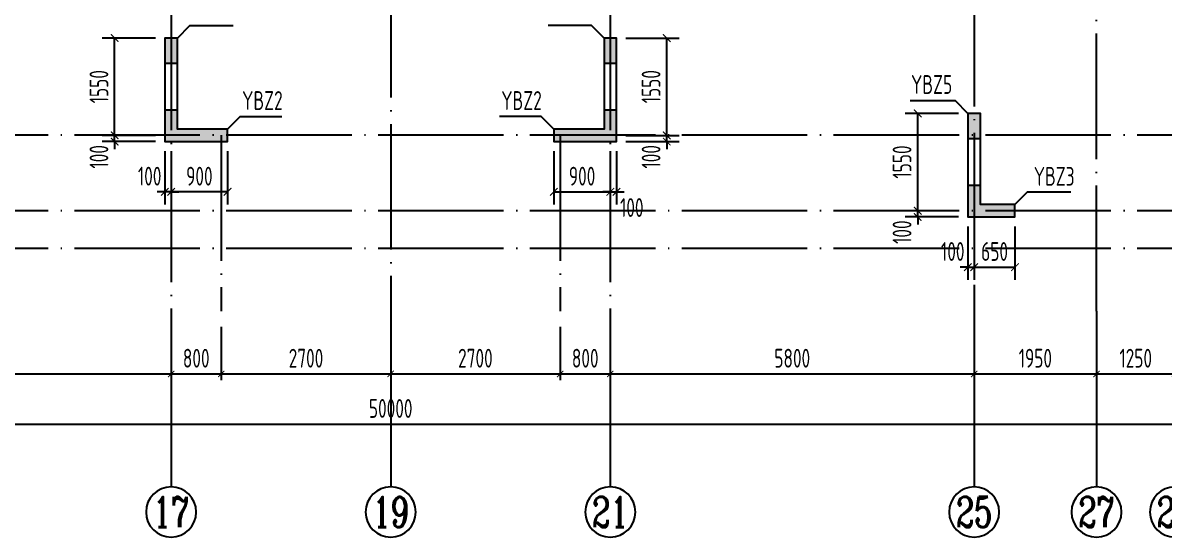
# Model space of a CAD drawing. Extents: x -668857 to 154266, y -275694 to 291306.
# Drawn here: x -319807 to -301615, y 124973 to 133165 of the extents above; entities that cross this region are included whole.
import ezdxf
from ezdxf.enums import TextEntityAlignment as Align

# ---------------------------------------------------------------- set-up
doc = ezdxf.new("R2010")
doc.units = 0
doc.header["$LTSCALE"] = 1000
doc.linetypes.add('DOTE', pattern=[2.42, 2, -0.2, 0.02, -0.2])
doc.layers.get('0').update_dxf_attribs({"linetype": 'CONTINUOUS'})
doc.layers.get('DEFPOINTS').update_dxf_attribs({"linetype": 'CONTINUOUS'})
for name, color, linetype in [('A-AXIS', 1, 'CONTINUOUS'), ('A-DOTE', 10, 'DOTE'), ('AXIS_NUM', 7, 'CONTINUOUS'), ('S-Q墙实线', 6, 'CONTINUOUS'), ('S-Q墙标注', 3, 'CONTINUOUS'), ('S-X详图填充', 252, 'CONTINUOUS'), ('S-X详图实线', 4, 'CONTINUOUS'), ('S-Y一般标注', 3, 'CONTINUOUS'), ('S-Z柱编号', 6, 'CONTINUOUS')]:
    doc.layers.add(name, color=color, linetype=linetype)
doc.styles.add('TSSD_Axis', font='complex.shx', dxfattribs={"width": 0.7, "bigfont": 'hztxt.shx'})
doc.styles.add('TSSD_DIMENSION', font='Tssdeng.shx', dxfattribs={"width": 0.7, "bigfont": 'tssdchn.shx'})
doc.styles.add('TSSD_REIN', font='tssdeng.shx', dxfattribs={"width": 0.7, "height": 300, "bigfont": 'tssdchn.shx'})
doc.styles.add('结构文字', font='zstxt.shx', dxfattribs={"width": 0.7, "bigfont": 'zshz.shx'})
doc.dimstyles.new('STRUCK', dxfattribs={"dimtxt": 400, "dimasz": 121, "dimexe": 200, "dimexo": 150, "dimgap": 115, "dimtad": 1, "dimdec": 0, "dimdsep": 46, "dimtxsty": '结构文字', "dimblk": 'ARCHTICK', "dimcen": 400, "dimclrd": 3, "dimclre": 3, "dimclrt": 7, "dimadec": 0, "dimazin": 0, "dimtfac": 1, "dimtdec": 0, "dimtix": 1, "dimtmove": 2, "dimatfit": 3, "dimldrblk": '_DIMX', "dimfxl": 0, "dimtolj": 1, "dimtzin": 0, "dimarcsym": 0})
doc.dimstyles.new('TSSD_100_100', dxfattribs={"dimtxt": 300, "dimasz": 100, "dimexe": 100, "dimexo": 250, "dimgap": 100, "dimtad": 1, "dimdec": 0, "dimzin": 0, "dimdsep": 46, "dimtxsty": 'TSSD_DIMENSION', "dimblk": 'ARCHTICK', "dimcen": 0, "dimdle": 100, "dimclrt": 7, "dimadec": 0, "dimazin": 0, "dimtfac": 1, "dimtdec": 0, "dimtix": 1, "dimtmove": 2, "dimatfit": 3, "dimldrblk": 'ARCHTICK', "dimfxl": 0, "dimtolj": 1, "dimtzin": 0, "dimarcsym": 0})

# ---------------------------------------------------------------- blocks, each defined once
blk = doc.blocks.new('_ArchTick')
at = {"color": 0, "linetype": 'ByBlock', "const_width": 0.15}
blk.add_lwpolyline([(-0.5, -0.5), (0.5, 0.5)], dxfattribs=at)
blk = doc.blocks.new('*D119')
at = {"layer": 'DEFPOINTS', "color": 0}
for p in [(20300, 3600), (26100, 3600), (26100, 2600)]:
    blk.add_point(p, dxfattribs=at)
at = {"layer": 'S-Y一般标注', "color": 0, "lineweight": -2}
for p, q in [((20300, 3350), (20300, 2500)), ((26100, 3350), (26100, 2500)), ((20200, 2600), (26200, 2600))]:
    blk.add_line(p, q, dxfattribs=at)
at = {"layer": 'S-Y一般标注', "color": 0, "lineweight": -2, "xscale": 100, "yscale": 100, "zscale": 100, "rotation": 180}
blk.add_blockref('_ArchTick', (20300, 2600), dxfattribs=at)
at = {"layer": 'S-Y一般标注', "color": 0, "lineweight": -2, "xscale": 100, "yscale": 100, "zscale": 100}
blk.add_blockref('_ArchTick', (26100, 2600), dxfattribs=at)
at = {"layer": 'S-Y一般标注', "color": 7, "insert": (23200, 2850), "char_height": 300, "attachment_point": 5, "style": 'TSSD_DIMENSION'}
blk.add_mtext('\\A1;5800', dxfattribs=at)
blk = doc.blocks.new('ts_axno')
at = {"color": 0, "linetype": 'ByBlock', "lineweight": -2}
blk.add_circle((0, 0), 0.5, dxfattribs=at)
at = {"color": 0, "linetype": 'ByBlock', "lineweight": -2, "style": 'TSSD_Axis', "width": 0.7}
blk.add_attdef('A', text='', height=0.6, dxfattribs=at).set_placement((0, 0), align=Align.MIDDLE_CENTER)
blk = doc.blocks.new('*D120')
at = {"layer": 'DEFPOINTS', "color": 0}
for p in [(26100, 3600), (26900, 3600), (26900, 2600)]:
    blk.add_point(p, dxfattribs=at)
at = {"layer": 'S-Y一般标注', "color": 0, "lineweight": -2}
for p, q in [((26100, 3350), (26100, 2500)), ((26900, 3350), (26900, 2500)), ((26000, 2600), (27000, 2600))]:
    blk.add_line(p, q, dxfattribs=at)
at = {"layer": 'S-Y一般标注', "color": 0, "lineweight": -2, "xscale": 100, "yscale": 100, "zscale": 100, "rotation": 180}
blk.add_blockref('_ArchTick', (26100, 2600), dxfattribs=at)
at = {"layer": 'S-Y一般标注', "color": 0, "lineweight": -2, "xscale": 100, "yscale": 100, "zscale": 100}
blk.add_blockref('_ArchTick', (26900, 2600), dxfattribs=at)
at = {"layer": 'S-Y一般标注', "color": 7, "insert": (26500, 2850), "char_height": 300, "attachment_point": 5, "style": 'TSSD_DIMENSION'}
blk.add_mtext('\\A1;800', dxfattribs=at)
blk = doc.blocks.new('*D121')
at = {"layer": 'DEFPOINTS', "color": 0}
for p in [(26900, 3600), (29600, 3600), (29600, 2600)]:
    blk.add_point(p, dxfattribs=at)
at = {"layer": 'S-Y一般标注', "color": 0, "lineweight": -2}
for p, q in [((26900, 3350), (26900, 2500)), ((29600, 3350), (29600, 2500)), ((26800, 2600), (29700, 2600))]:
    blk.add_line(p, q, dxfattribs=at)
at = {"layer": 'S-Y一般标注', "color": 0, "lineweight": -2, "xscale": 100, "yscale": 100, "zscale": 100, "rotation": 180}
blk.add_blockref('_ArchTick', (26900, 2600), dxfattribs=at)
at = {"layer": 'S-Y一般标注', "color": 0, "lineweight": -2, "xscale": 100, "yscale": 100, "zscale": 100}
blk.add_blockref('_ArchTick', (29600, 2600), dxfattribs=at)
at = {"layer": 'S-Y一般标注', "color": 7, "insert": (28250, 2850), "char_height": 300, "attachment_point": 5, "style": 'TSSD_DIMENSION'}
blk.add_mtext('\\A1;2700', dxfattribs=at)
blk = doc.blocks.new('*D122')
at = {"layer": 'DEFPOINTS', "color": 0}
for p in [(32300, 3600), (33100, 3600), (33100, 2600)]:
    blk.add_point(p, dxfattribs=at)
at = {"layer": 'S-Y一般标注', "color": 0, "lineweight": -2}
for p, q in [((32300, 3350), (32300, 2500)), ((33100, 3350), (33100, 2500)), ((32200, 2600), (33200, 2600))]:
    blk.add_line(p, q, dxfattribs=at)
at = {"layer": 'S-Y一般标注', "color": 0, "lineweight": -2, "xscale": 100, "yscale": 100, "zscale": 100, "rotation": 180}
blk.add_blockref('_ArchTick', (32300, 2600), dxfattribs=at)
at = {"layer": 'S-Y一般标注', "color": 0, "lineweight": -2, "xscale": 100, "yscale": 100, "zscale": 100}
blk.add_blockref('_ArchTick', (33100, 2600), dxfattribs=at)
at = {"layer": 'S-Y一般标注', "color": 7, "insert": (32700, 2850), "char_height": 300, "attachment_point": 5, "style": 'TSSD_DIMENSION'}
blk.add_mtext('\\A1;800', dxfattribs=at)
blk = doc.blocks.new('*D123')
at = {"layer": 'DEFPOINTS', "color": 0}
for p in [(33100, 3600), (38900, 3600), (38900, 2600)]:
    blk.add_point(p, dxfattribs=at)
at = {"layer": 'S-Y一般标注', "color": 0, "lineweight": -2}
for p, q in [((33100, 3350), (33100, 2500)), ((38900, 3350), (38900, 2500)), ((33000, 2600), (39000, 2600))]:
    blk.add_line(p, q, dxfattribs=at)
at = {"layer": 'S-Y一般标注', "color": 0, "lineweight": -2, "xscale": 100, "yscale": 100, "zscale": 100, "rotation": 180}
blk.add_blockref('_ArchTick', (33100, 2600), dxfattribs=at)
at = {"layer": 'S-Y一般标注', "color": 0, "lineweight": -2, "xscale": 100, "yscale": 100, "zscale": 100}
blk.add_blockref('_ArchTick', (38900, 2600), dxfattribs=at)
at = {"layer": 'S-Y一般标注', "color": 7, "insert": (36000, 2850), "char_height": 300, "attachment_point": 5, "style": 'TSSD_DIMENSION'}
blk.add_mtext('\\A1;5800', dxfattribs=at)
blk = doc.blocks.new('*D128')
at = {"layer": 'DEFPOINTS', "color": 0}
for p in [(4600, 3600), (54600, 3600), (54600, 1800)]:
    blk.add_point(p, dxfattribs=at)
at = {"layer": 'S-Y一般标注', "color": 0, "lineweight": -2}
for p, q in [((4600, 3350), (4600, 1700)), ((54600, 3350), (54600, 1700)), ((4500, 1800), (54700, 1800))]:
    blk.add_line(p, q, dxfattribs=at)
at = {"layer": 'S-Y一般标注', "color": 0, "lineweight": -2, "xscale": 100, "yscale": 100, "zscale": 100, "rotation": 180}
blk.add_blockref('_ArchTick', (4600, 1800), dxfattribs=at)
at = {"layer": 'S-Y一般标注', "color": 0, "lineweight": -2, "xscale": 100, "yscale": 100, "zscale": 100}
blk.add_blockref('_ArchTick', (54600, 1800), dxfattribs=at)
at = {"layer": 'S-Y一般标注', "color": 7, "insert": (29600, 2050), "char_height": 300, "attachment_point": 5, "style": 'TSSD_DIMENSION'}
blk.add_mtext('\\A1;50000', dxfattribs=at)
blk = doc.blocks.new('*D131')
at = {"layer": 'DEFPOINTS', "color": 0}
for p in [(29600, 3600), (32300, 3600), (32300, 2600)]:
    blk.add_point(p, dxfattribs=at)
at = {"layer": 'S-Y一般标注', "color": 0, "lineweight": -2}
for p, q in [((29600, 3350), (29600, 2500)), ((32300, 3350), (32300, 2500)), ((29500, 2600), (32400, 2600))]:
    blk.add_line(p, q, dxfattribs=at)
at = {"layer": 'S-Y一般标注', "color": 0, "lineweight": -2, "xscale": 100, "yscale": 100, "zscale": 100, "rotation": 180}
blk.add_blockref('_ArchTick', (29600, 2600), dxfattribs=at)
at = {"layer": 'S-Y一般标注', "color": 0, "lineweight": -2, "xscale": 100, "yscale": 100, "zscale": 100}
blk.add_blockref('_ArchTick', (32300, 2600), dxfattribs=at)
at = {"layer": 'S-Y一般标注', "color": 7, "insert": (30950, 2850), "char_height": 300, "attachment_point": 5, "style": 'TSSD_DIMENSION'}
blk.add_mtext('\\A1;2700', dxfattribs=at)
blk = doc.blocks.new('*D132')
at = {"layer": 'DEFPOINTS', "color": 0}
for p in [(38900, 3600), (40850, 3600), (40850, 2600)]:
    blk.add_point(p, dxfattribs=at)
at = {"layer": 'S-Y一般标注', "color": 0, "lineweight": -2}
for p, q in [((38900, 3350), (38900, 2500)), ((40850, 3350), (40850, 2500)), ((38800, 2600), (40950, 2600))]:
    blk.add_line(p, q, dxfattribs=at)
at = {"layer": 'S-Y一般标注', "color": 0, "lineweight": -2, "xscale": 100, "yscale": 100, "zscale": 100, "rotation": 180}
blk.add_blockref('_ArchTick', (38900, 2600), dxfattribs=at)
at = {"layer": 'S-Y一般标注', "color": 0, "lineweight": -2, "xscale": 100, "yscale": 100, "zscale": 100}
blk.add_blockref('_ArchTick', (40850, 2600), dxfattribs=at)
at = {"layer": 'S-Y一般标注', "color": 7, "insert": (39875, 2850), "char_height": 300, "attachment_point": 5, "style": 'TSSD_DIMENSION'}
blk.add_mtext('\\A1;1950', dxfattribs=at)
blk = doc.blocks.new('*D149')
at = {"layer": 'DEFPOINTS', "color": 0}
for p in [(40850, 3600), (42100, 3600), (42100, 2600)]:
    blk.add_point(p, dxfattribs=at)
at = {"layer": 'S-Y一般标注', "color": 0, "lineweight": -2}
for p, q in [((40850, 3350), (40850, 2500)), ((42100, 3350), (42100, 2500)), ((40750, 2600), (42200, 2600))]:
    blk.add_line(p, q, dxfattribs=at)
at = {"layer": 'S-Y一般标注', "color": 0, "lineweight": -2, "xscale": 100, "yscale": 100, "zscale": 100, "rotation": 180}
blk.add_blockref('_ArchTick', (40850, 2600), dxfattribs=at)
at = {"layer": 'S-Y一般标注', "color": 0, "lineweight": -2, "xscale": 100, "yscale": 100, "zscale": 100}
blk.add_blockref('_ArchTick', (42100, 2600), dxfattribs=at)
at = {"layer": 'S-Y一般标注', "color": 7, "insert": (41475, 2850), "char_height": 300, "attachment_point": 5, "style": 'TSSD_DIMENSION'}
blk.add_mtext('\\A1;1250', dxfattribs=at)
blk = doc.blocks.new('*D1549')
at = {"layer": 'DEFPOINTS', "color": 0}
for p in [(-318343, 131373), (-317543, 131373), (-317543, 131273)]:
    blk.add_point(p, dxfattribs=at)
at = {"layer": 'S-Q墙标注', "color": 3, "lineweight": -2}
for p, q in [((-317693, 131373), (-318543, 131373)), ((-318343, 131373), (-318343, 131494)), ((-318343, 131273), (-318343, 131373)), ((-317693, 131273), (-318543, 131273)), ((-318343, 131273), (-318343, 131152))]:
    blk.add_line(p, q, dxfattribs=at)
at = {"layer": 'S-Q墙标注', "color": 3, "lineweight": -2, "xscale": 121, "yscale": 121, "zscale": 121}
for p, rotation in [((-318343, 131373), 270), ((-318343, 131273), 90)]:
    blk.add_blockref('_ArchTick', p, dxfattribs=dict(at, rotation=rotation))
at = {"layer": 'S-Q墙标注', "color": 7, "insert": (-318593, 131031), "char_height": 300, "attachment_point": 5, "rotation": 90, "style": 'TSSD_REIN'}
blk.add_mtext('\\A1;100', dxfattribs=at)
blk = doc.blocks.new('_DIMX')
blk.add_line((-150, 0), (150, 0))
at = {"const_width": 50}
blk.add_lwpolyline([(-70, -70), (70, 70)], dxfattribs=at)
blk = doc.blocks.new('*D1550')
at = {"layer": 'DEFPOINTS', "color": 0}
for p in [(-318343, 132923), (-317543, 132923), (-317543, 131373)]:
    blk.add_point(p, dxfattribs=at)
at = {"layer": 'S-Q墙标注', "color": 3, "lineweight": -2}
for p, q in [((-317693, 132923), (-318543, 132923)), ((-318343, 131373), (-318343, 132923)), ((-317693, 131373), (-318543, 131373))]:
    blk.add_line(p, q, dxfattribs=at)
at = {"layer": 'S-Q墙标注', "color": 3, "lineweight": -2, "xscale": 121, "yscale": 121, "zscale": 121}
for p, rotation in [((-318343, 132923), 90), ((-318343, 131373), 270)]:
    blk.add_blockref('_ArchTick', p, dxfattribs=dict(at, rotation=rotation))
at = {"layer": 'S-Q墙标注', "color": 7, "insert": (-318593, 132148), "char_height": 300, "attachment_point": 5, "rotation": 90, "style": 'TSSD_REIN'}
blk.add_mtext('\\A1;1550', dxfattribs=at)
blk = doc.blocks.new('*D1551')
at = {"layer": 'DEFPOINTS', "color": 0}
for p in [(-317443, 131273), (-316543, 131273), (-317443, 130473)]:
    blk.add_point(p, dxfattribs=at)
at = {"layer": 'S-Q墙标注', "color": 3, "lineweight": -2}
for p, q in [((-317443, 131123), (-317443, 130273)), ((-316543, 131123), (-316543, 130273)), ((-316543, 130473), (-317443, 130473))]:
    blk.add_line(p, q, dxfattribs=at)
at = {"layer": 'S-Q墙标注', "color": 3, "lineweight": -2, "xscale": 121, "yscale": 121, "zscale": 121, "rotation": 180}
blk.add_blockref('_ArchTick', (-317443, 130473), dxfattribs=at)
at = {"layer": 'S-Q墙标注', "color": 3, "lineweight": -2, "xscale": 121, "yscale": 121, "zscale": 121}
blk.add_blockref('_ArchTick', (-316543, 130473), dxfattribs=at)
at = {"layer": 'S-Q墙标注', "color": 7, "insert": (-316993, 130723), "char_height": 300, "attachment_point": 5, "style": 'TSSD_REIN'}
blk.add_mtext('\\A1;900', dxfattribs=at)
blk = doc.blocks.new('*D1552')
at = {"layer": 'DEFPOINTS', "color": 0}
for p in [(-317543, 131273), (-317443, 131273), (-317543, 130473)]:
    blk.add_point(p, dxfattribs=at)
at = {"layer": 'S-Q墙标注', "color": 3, "lineweight": -2}
for p, q in [((-317543, 131123), (-317543, 130273)), ((-317443, 131123), (-317443, 130273)), ((-317543, 130473), (-317664, 130473)), ((-317443, 130473), (-317543, 130473)), ((-317443, 130473), (-317322, 130473))]:
    blk.add_line(p, q, dxfattribs=at)
at = {"layer": 'S-Q墙标注', "color": 3, "lineweight": -2, "xscale": 121, "yscale": 121, "zscale": 121}
blk.add_blockref('_ArchTick', (-317543, 130473), dxfattribs=at)
at = {"layer": 'S-Q墙标注', "color": 3, "lineweight": -2, "xscale": 121, "yscale": 121, "zscale": 121, "rotation": 180}
blk.add_blockref('_ArchTick', (-317443, 130473), dxfattribs=at)
at = {"layer": 'S-Q墙标注', "color": 7, "insert": (-317785, 130723), "char_height": 300, "attachment_point": 5, "style": 'TSSD_REIN'}
blk.add_mtext('\\A1;100', dxfattribs=at)
blk = doc.blocks.new('*D1624')
at = {"layer": 'DEFPOINTS', "color": 0}
for p in [(-310343, 131373), (-309543, 131373), (-310343, 131273)]:
    blk.add_point(p, dxfattribs=at)
at = {"layer": 'S-Q墙标注', "color": 3, "lineweight": -2}
for p, q in [((-310193, 131373), (-309343, 131373)), ((-309543, 131373), (-309543, 131494)), ((-309543, 131273), (-309543, 131373)), ((-310193, 131273), (-309343, 131273)), ((-309543, 131273), (-309543, 131152))]:
    blk.add_line(p, q, dxfattribs=at)
at = {"layer": 'S-Q墙标注', "color": 3, "lineweight": -2, "xscale": 121, "yscale": 121, "zscale": 121}
for p, rotation in [((-309543, 131373), 270), ((-309543, 131273), 90)]:
    blk.add_blockref('_ArchTick', p, dxfattribs=dict(at, rotation=rotation))
at = {"layer": 'S-Q墙标注', "color": 7, "insert": (-309793, 131031), "char_height": 300, "attachment_point": 5, "rotation": 90, "style": 'TSSD_REIN'}
blk.add_mtext('\\A1;100', dxfattribs=at)
blk = doc.blocks.new('*D1625')
at = {"layer": 'DEFPOINTS', "color": 0}
for p in [(-310343, 132923), (-309543, 132923), (-310343, 131373)]:
    blk.add_point(p, dxfattribs=at)
at = {"layer": 'S-Q墙标注', "color": 3, "lineweight": -2}
for p, q in [((-310193, 132923), (-309343, 132923)), ((-309543, 131373), (-309543, 132923)), ((-310193, 131373), (-309343, 131373))]:
    blk.add_line(p, q, dxfattribs=at)
at = {"layer": 'S-Q墙标注', "color": 3, "lineweight": -2, "xscale": 121, "yscale": 121, "zscale": 121}
for p, rotation in [((-309543, 132923), 90), ((-309543, 131373), 270)]:
    blk.add_blockref('_ArchTick', p, dxfattribs=dict(at, rotation=rotation))
at = {"layer": 'S-Q墙标注', "color": 7, "insert": (-309793, 132148), "char_height": 300, "attachment_point": 5, "rotation": 90, "style": 'TSSD_REIN'}
blk.add_mtext('\\A1;1550', dxfattribs=at)
blk = doc.blocks.new('*D1626')
at = {"layer": 'DEFPOINTS', "color": 0}
for p in [(-311343, 131273), (-310443, 131273), (-310443, 130473)]:
    blk.add_point(p, dxfattribs=at)
at = {"layer": 'S-Q墙标注', "color": 3, "lineweight": -2}
for p, q in [((-311343, 131123), (-311343, 130273)), ((-310443, 131123), (-310443, 130273)), ((-311343, 130473), (-310443, 130473))]:
    blk.add_line(p, q, dxfattribs=at)
at = {"layer": 'S-Q墙标注', "color": 3, "lineweight": -2, "xscale": 121, "yscale": 121, "zscale": 121, "rotation": 180}
blk.add_blockref('_ArchTick', (-311343, 130473), dxfattribs=at)
at = {"layer": 'S-Q墙标注', "color": 3, "lineweight": -2, "xscale": 121, "yscale": 121, "zscale": 121}
blk.add_blockref('_ArchTick', (-310443, 130473), dxfattribs=at)
at = {"layer": 'S-Q墙标注', "color": 7, "insert": (-310893, 130723), "char_height": 300, "attachment_point": 5, "style": 'TSSD_REIN'}
blk.add_mtext('\\A1;900', dxfattribs=at)
blk = doc.blocks.new('*D1627')
at = {"layer": 'DEFPOINTS', "color": 0}
for p in [(-310443, 131273), (-310343, 131273), (-310343, 130473)]:
    blk.add_point(p, dxfattribs=at)
at = {"layer": 'S-Q墙标注', "color": 3, "lineweight": -2}
for p, q in [((-310443, 131123), (-310443, 130273)), ((-310343, 131123), (-310343, 130273)), ((-310443, 130473), (-310564, 130473)), ((-310443, 130473), (-310343, 130473)), ((-310343, 130473), (-310222, 130473))]:
    blk.add_line(p, q, dxfattribs=at)
at = {"layer": 'S-Q墙标注', "color": 3, "lineweight": -2, "xscale": 121, "yscale": 121, "zscale": 121}
blk.add_blockref('_ArchTick', (-310443, 130473), dxfattribs=at)
at = {"layer": 'S-Q墙标注', "color": 3, "lineweight": -2, "xscale": 121, "yscale": 121, "zscale": 121, "rotation": 180}
blk.add_blockref('_ArchTick', (-310343, 130473), dxfattribs=at)
at = {"layer": 'S-Q墙标注', "color": 7, "insert": (-310101, 130223), "char_height": 300, "attachment_point": 5, "style": 'TSSD_REIN'}
blk.add_mtext('\\A1;100', dxfattribs=at)
blk = doc.blocks.new('*D1628')
at = {"layer": 'DEFPOINTS', "color": 0}
for p in [(-305543, 130173), (-304743, 130173), (-304743, 130073)]:
    blk.add_point(p, dxfattribs=at)
at = {"layer": 'S-Q墙标注', "color": 3, "lineweight": -2}
for p, q in [((-305543, 130173), (-305543, 130294)), ((-304893, 130173), (-305743, 130173)), ((-304893, 130073), (-305743, 130073)), ((-305543, 130073), (-305543, 130173)), ((-305543, 130073), (-305543, 129952))]:
    blk.add_line(p, q, dxfattribs=at)
at = {"layer": 'S-Q墙标注', "color": 3, "lineweight": -2, "xscale": 121, "yscale": 121, "zscale": 121}
for p, rotation in [((-305543, 130173), 270), ((-305543, 130073), 90)]:
    blk.add_blockref('_ArchTick', p, dxfattribs=dict(at, rotation=rotation))
at = {"layer": 'S-Q墙标注', "color": 7, "insert": (-305793, 129831), "char_height": 300, "attachment_point": 5, "rotation": 90, "style": 'TSSD_REIN'}
blk.add_mtext('\\A1;100', dxfattribs=at)
blk = doc.blocks.new('*D1629')
at = {"layer": 'DEFPOINTS', "color": 0}
for p in [(-305543, 131723), (-304743, 131723), (-304743, 130173)]:
    blk.add_point(p, dxfattribs=at)
at = {"layer": 'S-Q墙标注', "color": 3, "lineweight": -2}
for p, q in [((-304893, 131723), (-305743, 131723)), ((-305543, 130173), (-305543, 131723)), ((-304893, 130173), (-305743, 130173))]:
    blk.add_line(p, q, dxfattribs=at)
at = {"layer": 'S-Q墙标注', "color": 3, "lineweight": -2, "xscale": 121, "yscale": 121, "zscale": 121}
for p, rotation in [((-305543, 131723), 90), ((-305543, 130173), 270)]:
    blk.add_blockref('_ArchTick', p, dxfattribs=dict(at, rotation=rotation))
at = {"layer": 'S-Q墙标注', "color": 7, "insert": (-305793, 130948), "char_height": 300, "attachment_point": 5, "rotation": 90, "style": 'TSSD_REIN'}
blk.add_mtext('\\A1;1550', dxfattribs=at)
blk = doc.blocks.new('*D1630')
at = {"layer": 'DEFPOINTS', "color": 0}
for p in [(-304743, 130073), (-304643, 130073), (-304643, 129273)]:
    blk.add_point(p, dxfattribs=at)
at = {"layer": 'S-Q墙标注', "color": 3, "lineweight": -2}
for p, q in [((-304743, 129923), (-304743, 129073)), ((-304643, 129923), (-304643, 129073)), ((-304743, 129273), (-304864, 129273)), ((-304743, 129273), (-304643, 129273)), ((-304643, 129273), (-304522, 129273))]:
    blk.add_line(p, q, dxfattribs=at)
at = {"layer": 'S-Q墙标注', "color": 3, "lineweight": -2, "xscale": 121, "yscale": 121, "zscale": 121}
blk.add_blockref('_ArchTick', (-304743, 129273), dxfattribs=at)
at = {"layer": 'S-Q墙标注', "color": 3, "lineweight": -2, "xscale": 121, "yscale": 121, "zscale": 121, "rotation": 180}
blk.add_blockref('_ArchTick', (-304643, 129273), dxfattribs=at)
at = {"layer": 'S-Q墙标注', "color": 7, "insert": (-304985, 129523), "char_height": 300, "attachment_point": 5, "style": 'TSSD_REIN'}
blk.add_mtext('\\A1;100', dxfattribs=at)
blk = doc.blocks.new('*D1631')
at = {"layer": 'DEFPOINTS', "color": 0}
for p in [(-304643, 130073), (-303993, 130073), (-303993, 129273)]:
    blk.add_point(p, dxfattribs=at)
at = {"layer": 'S-Q墙标注', "color": 3, "lineweight": -2}
for p, q in [((-304643, 129923), (-304643, 129073)), ((-303993, 129923), (-303993, 129073)), ((-304643, 129273), (-303993, 129273))]:
    blk.add_line(p, q, dxfattribs=at)
at = {"layer": 'S-Q墙标注', "color": 3, "lineweight": -2, "xscale": 121, "yscale": 121, "zscale": 121, "rotation": 180}
blk.add_blockref('_ArchTick', (-304643, 129273), dxfattribs=at)
at = {"layer": 'S-Q墙标注', "color": 3, "lineweight": -2, "xscale": 121, "yscale": 121, "zscale": 121}
blk.add_blockref('_ArchTick', (-303993, 129273), dxfattribs=at)
at = {"layer": 'S-Q墙标注', "color": 7, "insert": (-304318, 129523), "char_height": 300, "attachment_point": 5, "style": 'TSSD_REIN'}
blk.add_mtext('\\A1;650', dxfattribs=at)
blk = doc.blocks.new('20210726.16350016')
at = {"layer": 'A-AXIS'}
for p, q in [((26100, 3600), (26100, 800)), ((29600, 3600), (29600, 800)), ((33100, 3600), (33100, 800)), ((38900, 3600.1), (38900, 800.1)), ((40850, 3600), (40850, 800))]:
    blk.add_line(p, q, dxfattribs=at)
at = {"layer": 'A-DOTE'}
for p, q in [((29600, 21100), (29600, 3600)), ((38900.2, 13700), (38900, 3600)), ((40850, 3600), (40850, 11500)), ((26100, 10900), (26100, 3600)), ((33100, 10900), (33100, 3600)), ((55600, 6400), (3600, 6400)), ((26900, 6400), (26900, 3600)), ((32300, 6400), (32300, 3600)), ((55600, 5200), (3600, 5200)), ((55600, 4600), (3600, 4600))]:
    blk.add_line(p, q, dxfattribs=at)
at = {"layer": 'A-AXIS'}
ref = blk.add_blockref('ts_axno', (26100, 400), dxfattribs=dict(at, xscale=-800, yscale=800, zscale=800, rotation=180))
ref.add_attrib('10', '17', dxfattribs={"layer": 'AXIS_NUM', "height": 480, "style": 'TSSD_Axis', "width": 0.7}).set_placement((26100, 400), align=Align.MIDDLE_CENTER)
ref = blk.add_blockref('ts_axno', (29600, 400), dxfattribs=dict(at, xscale=-800, yscale=800, zscale=800, rotation=180))
ref.add_attrib('13', '19', dxfattribs={"layer": 'AXIS_NUM', "height": 480, "style": 'TSSD_Axis', "width": 0.7}).set_placement((29600, 400), align=Align.MIDDLE_CENTER)
ref = blk.add_blockref('ts_axno', (33100, 400), dxfattribs=dict(at, xscale=-800, yscale=800, zscale=800, rotation=180))
ref.add_attrib('13', '21', dxfattribs={"layer": 'AXIS_NUM', "height": 480, "style": 'TSSD_Axis', "width": 0.7}).set_placement((33100, 400), align=Align.MIDDLE_CENTER)
ref = blk.add_blockref('ts_axno', (38900, 400.1), dxfattribs=dict(at, xscale=-800, yscale=800, zscale=800, rotation=180))
ref.add_attrib('17', '25', dxfattribs={"layer": 'AXIS_NUM', "height": 480, "style": 'TSSD_Axis', "width": 0.7}).set_placement((38900, 400.1), align=Align.MIDDLE_CENTER)
ref = blk.add_blockref('ts_axno', (40850, 400), dxfattribs=dict(at, xscale=-800, yscale=800, zscale=800, rotation=180))
ref.add_attrib('19', '27', dxfattribs={"layer": 'AXIS_NUM', "height": 480, "style": 'TSSD_Axis', "width": 0.7}).set_placement((40850, 400), align=Align.MIDDLE_CENTER)
ref = blk.add_blockref('ts_axno', (42100, 400), dxfattribs=dict(at, xscale=-800, yscale=800, zscale=800, rotation=180))
ref.add_attrib('19', '28', dxfattribs={"layer": 'AXIS_NUM', "height": 480, "style": 'TSSD_Axis', "width": 0.7}).set_placement((42100, 400), align=Align.MIDDLE_CENTER)
at = {"layer": 'S-Y一般标注'}
for base, p1, p2, picture, middle in [((54600, 1800), (4600, 3600), (54600, 3600), '*D128', (29600, 2050)), ((26100, 2600), (20300, 3600), (26100, 3600), '*D119', (23200, 2850)), ((26900, 2600), (26100, 3600), (26900, 3600), '*D120', (26500, 2850)), ((29600, 2600), (26900, 3600), (29600, 3600), '*D121', (28250, 2850)), ((32300, 2600), (29600, 3600), (32300, 3600), '*D131', (30950, 2850)), ((33100, 2600), (32300, 3600), (33100, 3600), '*D122', (32700, 2850)), ((38900, 2600.1), (33100, 3600), (38900, 3600.1), '*D123', (36000, 2850.1)), ((40850, 2600.1), (38900, 3600.1), (40850, 3600.1), '*D132', (39875, 2850.1)), ((42100, 2600.1), (40850, 3600.1), (42100, 3600.1), '*D149', (41475, 2850.1))]:
    dim = blk.add_linear_dim(base=base, p1=p1, p2=p2, dimstyle='TSSD_100_100', dxfattribs=at)
    dim.commit()
    dim.dimension.update_dxf_attribs({"geometry": picture, "text_midpoint": middle})

msp = doc.modelspace()

# ---------------------------------------------------------------- hatches: boundary and pattern name
at = {"layer": 'S-X详图填充'}
h = msp.add_hatch(color=256, dxfattribs=at)
h.dxf.hatch_style = 1
h.paths.add_polyline_path([(-317543.28, 132523.27), (-317343.28, 132523.27), (-317343.28, 132923.27), (-317543.28, 132923.27)])
h = msp.add_hatch(color=256, dxfattribs=at)
h.dxf.hatch_style = 1
h.paths.add_polyline_path([(-310543.26, 132523.27), (-310343.26, 132523.27), (-310343.26, 132923.27), (-310543.26, 132923.27)])
h = msp.add_hatch(color=256, dxfattribs=at)
h.dxf.hatch_style = 1
h.paths.add_polyline_path([(-317343.28, 131773.27), (-317543.28, 131773.27), (-317543.28, 131273.27), (-316543.28, 131273.27), (-316543.28, 131473.27), (-317343.28, 131473.27)])
h = msp.add_hatch(color=256, dxfattribs=at)
h.dxf.hatch_style = 1
h.paths.add_polyline_path([(-310343.26, 131773.27), (-310543.26, 131773.27), (-310543.26, 131473.27), (-311343.26, 131473.27), (-311343.26, 131273.27), (-310343.26, 131273.27)])
h = msp.add_hatch(color=256, dxfattribs=at)
h.dxf.hatch_style = 1
h.paths.add_polyline_path([(-304743.26, 131323.27), (-304543.26, 131323.27), (-304543.26, 131723.27), (-304743.26, 131723.27)])
h = msp.add_hatch(color=256, dxfattribs=at)
h.dxf.hatch_style = 1
h.paths.add_polyline_path([(-304543.26, 130573.27), (-304743.26, 130573.27), (-304743.26, 130073.27), (-303993.27, 130073.27), (-303993.27, 130273.27), (-304543.26, 130273.27)])

# ---------------------------------------------------------------- linework, layer by layer
at = {"layer": 'S-Q墙实线'}
for points in [[(-317543.28, 131273.27), (-316643.28, 131273.27), (-316543.28, 131273.27), (-316543.28, 131473.27), (-316643.28, 131473.27), (-317343.28, 131473.27), (-317343.28, 132923.27), (-317543.28, 132923.27)], [(-311243.28, 131473.27), (-311343.26, 131473.27), (-311343.26, 131273.27), (-311243.28, 131273.27), (-310343.26, 131273.27), (-310343.26, 132923.27), (-310543.26, 132923.27), (-310543.26, 131473.27)], [(-304743.26, 130073.27), (-303993.27, 130073.27), (-303993.27, 130273.27), (-304543.26, 130273.27), (-304543.26, 131723.27), (-304743.26, 131723.27)]]:
    msp.add_lwpolyline(points, close=True, dxfattribs=at)
at = {"layer": 'S-X详图实线'}
for points in [[(-317543.28, 132523.27), (-317343.28, 132523.27), (-317343.28, 132923.27), (-317543.28, 132923.27), (-317543.28, 132523.27)], [(-310543.26, 132523.27), (-310343.26, 132523.27), (-310343.26, 132923.27), (-310543.26, 132923.27), (-310543.26, 132523.27)], [(-317343.28, 131773.27), (-317543.28, 131773.27), (-317543.28, 131273.27), (-316543.28, 131273.27), (-316543.28, 131473.27), (-317343.28, 131473.27), (-317343.28, 131773.27)], [(-310343.26, 131773.27), (-310543.26, 131773.27), (-310543.26, 131473.27), (-311343.26, 131473.27), (-311343.26, 131273.27), (-310343.26, 131273.27), (-310343.26, 131773.27)], [(-304743.26, 131323.27), (-304543.26, 131323.27), (-304543.26, 131723.27), (-304743.26, 131723.27), (-304743.26, 131323.27)], [(-304543.26, 130573.27), (-304743.26, 130573.27), (-304743.26, 130073.27), (-303993.27, 130073.27), (-303993.27, 130273.27), (-304543.26, 130273.27), (-304543.26, 130573.27)]]:
    msp.add_lwpolyline(points, close=True, dxfattribs=at)
at = {"layer": 'S-Z柱编号', "color": 7}
for points in [[(-317343.28, 132923.27), (-317143.28, 133123.27), (-316452.46, 133123.27)], [(-310543.26, 132923.27), (-310743.26, 133123.27), (-311434.07, 133123.27)], [(-304743.23, 131723.27), (-304943.23, 131923.27), (-305662.44, 131923.27)], [(-316543.28, 131473.27), (-316343.28, 131673.27), (-315679.59, 131673.27)], [(-311343.26, 131473.27), (-311543.26, 131673.27), (-312206.95, 131673.27)], [(-303993.24, 130273.27), (-303793.24, 130473.27), (-303103.94, 130473.27)]]:
    msp.add_lwpolyline(points, dxfattribs=at)

# ---------------------------------------------------------------- block references
at = {"layer": 'A-DOTE'}
msp.add_blockref('20210726.16350016', (-343543.27, 124973.23), dxfattribs=at)

# ---------------------------------------------------------------- texts
at = {"layer": 'S-Z柱编号', "color": 7, "style": 'TSSD_REIN', "width": 0.7}
for s, p in [('YBZ5', (-305649, 131942.77)), ('YBZ2', (-316311.09, 131687.42)), ('YBZ2', (-312181.21, 131687.42)), ('YBZ3', (-303693.24, 130480.32))]:
    msp.add_text(s, height=300, dxfattribs=at).set_placement(p, align=Align.BOTTOM_LEFT)

# ---------------------------------------------------------------- dimensions: what is measured, and where the dimension line sits
at = {"layer": 'S-Q墙标注'}
for base, p1, p2, angle, picture, middle in [((-318343.28, 132923.27), (-317543.28, 131373.27), (-317543.28, 132923.27), 90, '*D1550', (-318593.28, 132148.27)), ((-309543.26, 132923.27), (-310343.26, 131373.27), (-310343.26, 132923.27), 90, '*D1625', (-309793.26, 132148.27)), ((-305543.26, 131723.27), (-304743.26, 130173.27), (-304743.26, 131723.27), 90, '*D1629', (-305793.26, 130948.27)), ((-317443.27, 130473.27), (-316543.28, 131273.27), (-317443.27, 131273.27), 180, '*D1551', (-316993.27, 130723.27))]:
    dim = msp.add_linear_dim(base=base, p1=p1, p2=p2, angle=angle, dimstyle='STRUCK', override={"dimtxt": 300, "dimgap": 100, "dimtxsty": 'TSSD_REIN'}, dxfattribs=at)
    dim.commit()
    dim.dimension.update_dxf_attribs({"geometry": picture, "text_midpoint": middle})
for base, p1, p2, angle, picture, middle in [((-318343.28, 131373.27), (-317543.28, 131273.27), (-317543.28, 131373.27), 90, '*D1549', (-318593.28, 131031.35)), ((-309543.26, 131373.27), (-310343.26, 131273.27), (-310343.26, 131373.27), 90, '*D1624', (-309793.26, 131031.35)), ((-317543.28, 130473.27), (-317443.27, 131273.27), (-317543.28, 131273.27), 180, '*D1552', (-317785.2, 130723.27)), ((-305543.26, 130173.27), (-304743.26, 130073.27), (-304743.26, 130173.27), 90, '*D1628', (-305793.26, 129831.34))]:
    dim = msp.add_linear_dim(base=base, p1=p1, p2=p2, angle=angle, dimstyle='STRUCK', override={"dimtxt": 300, "dimgap": 100, "dimtxsty": 'TSSD_REIN'}, dxfattribs=at)
    dim.commit()
    dim.dimension.update_dxf_attribs({"geometry": picture, "text_midpoint": middle, "dimtype": 160})
for base, p1, p2, picture, middle in [((-310443.27, 130473.27), (-311343.26, 131273.27), (-310443.27, 131273.27), '*D1626', (-310893.26, 130723.27)), ((-303993.27, 129273.27), (-304643.23, 130073.27), (-303993.27, 130073.27), '*D1631', (-304318.25, 129523.27))]:
    dim = msp.add_linear_dim(base=base, p1=p1, p2=p2, dimstyle='STRUCK', override={"dimtxt": 300, "dimgap": 100, "dimtxsty": 'TSSD_REIN'}, dxfattribs=at)
    dim.commit()
    dim.dimension.update_dxf_attribs({"geometry": picture, "text_midpoint": middle})
for base, p1, p2, picture, middle in [((-310343.26, 130473.27), (-310443.27, 131273.27), (-310343.26, 131273.27), '*D1627', (-310101.33, 130223.27)), ((-304643.23, 129273.27), (-304743.26, 130073.27), (-304643.23, 130073.27), '*D1630', (-304985.18, 129523.27))]:
    dim = msp.add_linear_dim(base=base, p1=p1, p2=p2, dimstyle='STRUCK', override={"dimtxt": 300, "dimgap": 100, "dimtxsty": 'TSSD_REIN'}, dxfattribs=at)
    dim.commit()
    dim.dimension.update_dxf_attribs({"geometry": picture, "text_midpoint": middle, "dimtype": 160})

doc.saveas('drawing.dxf')
